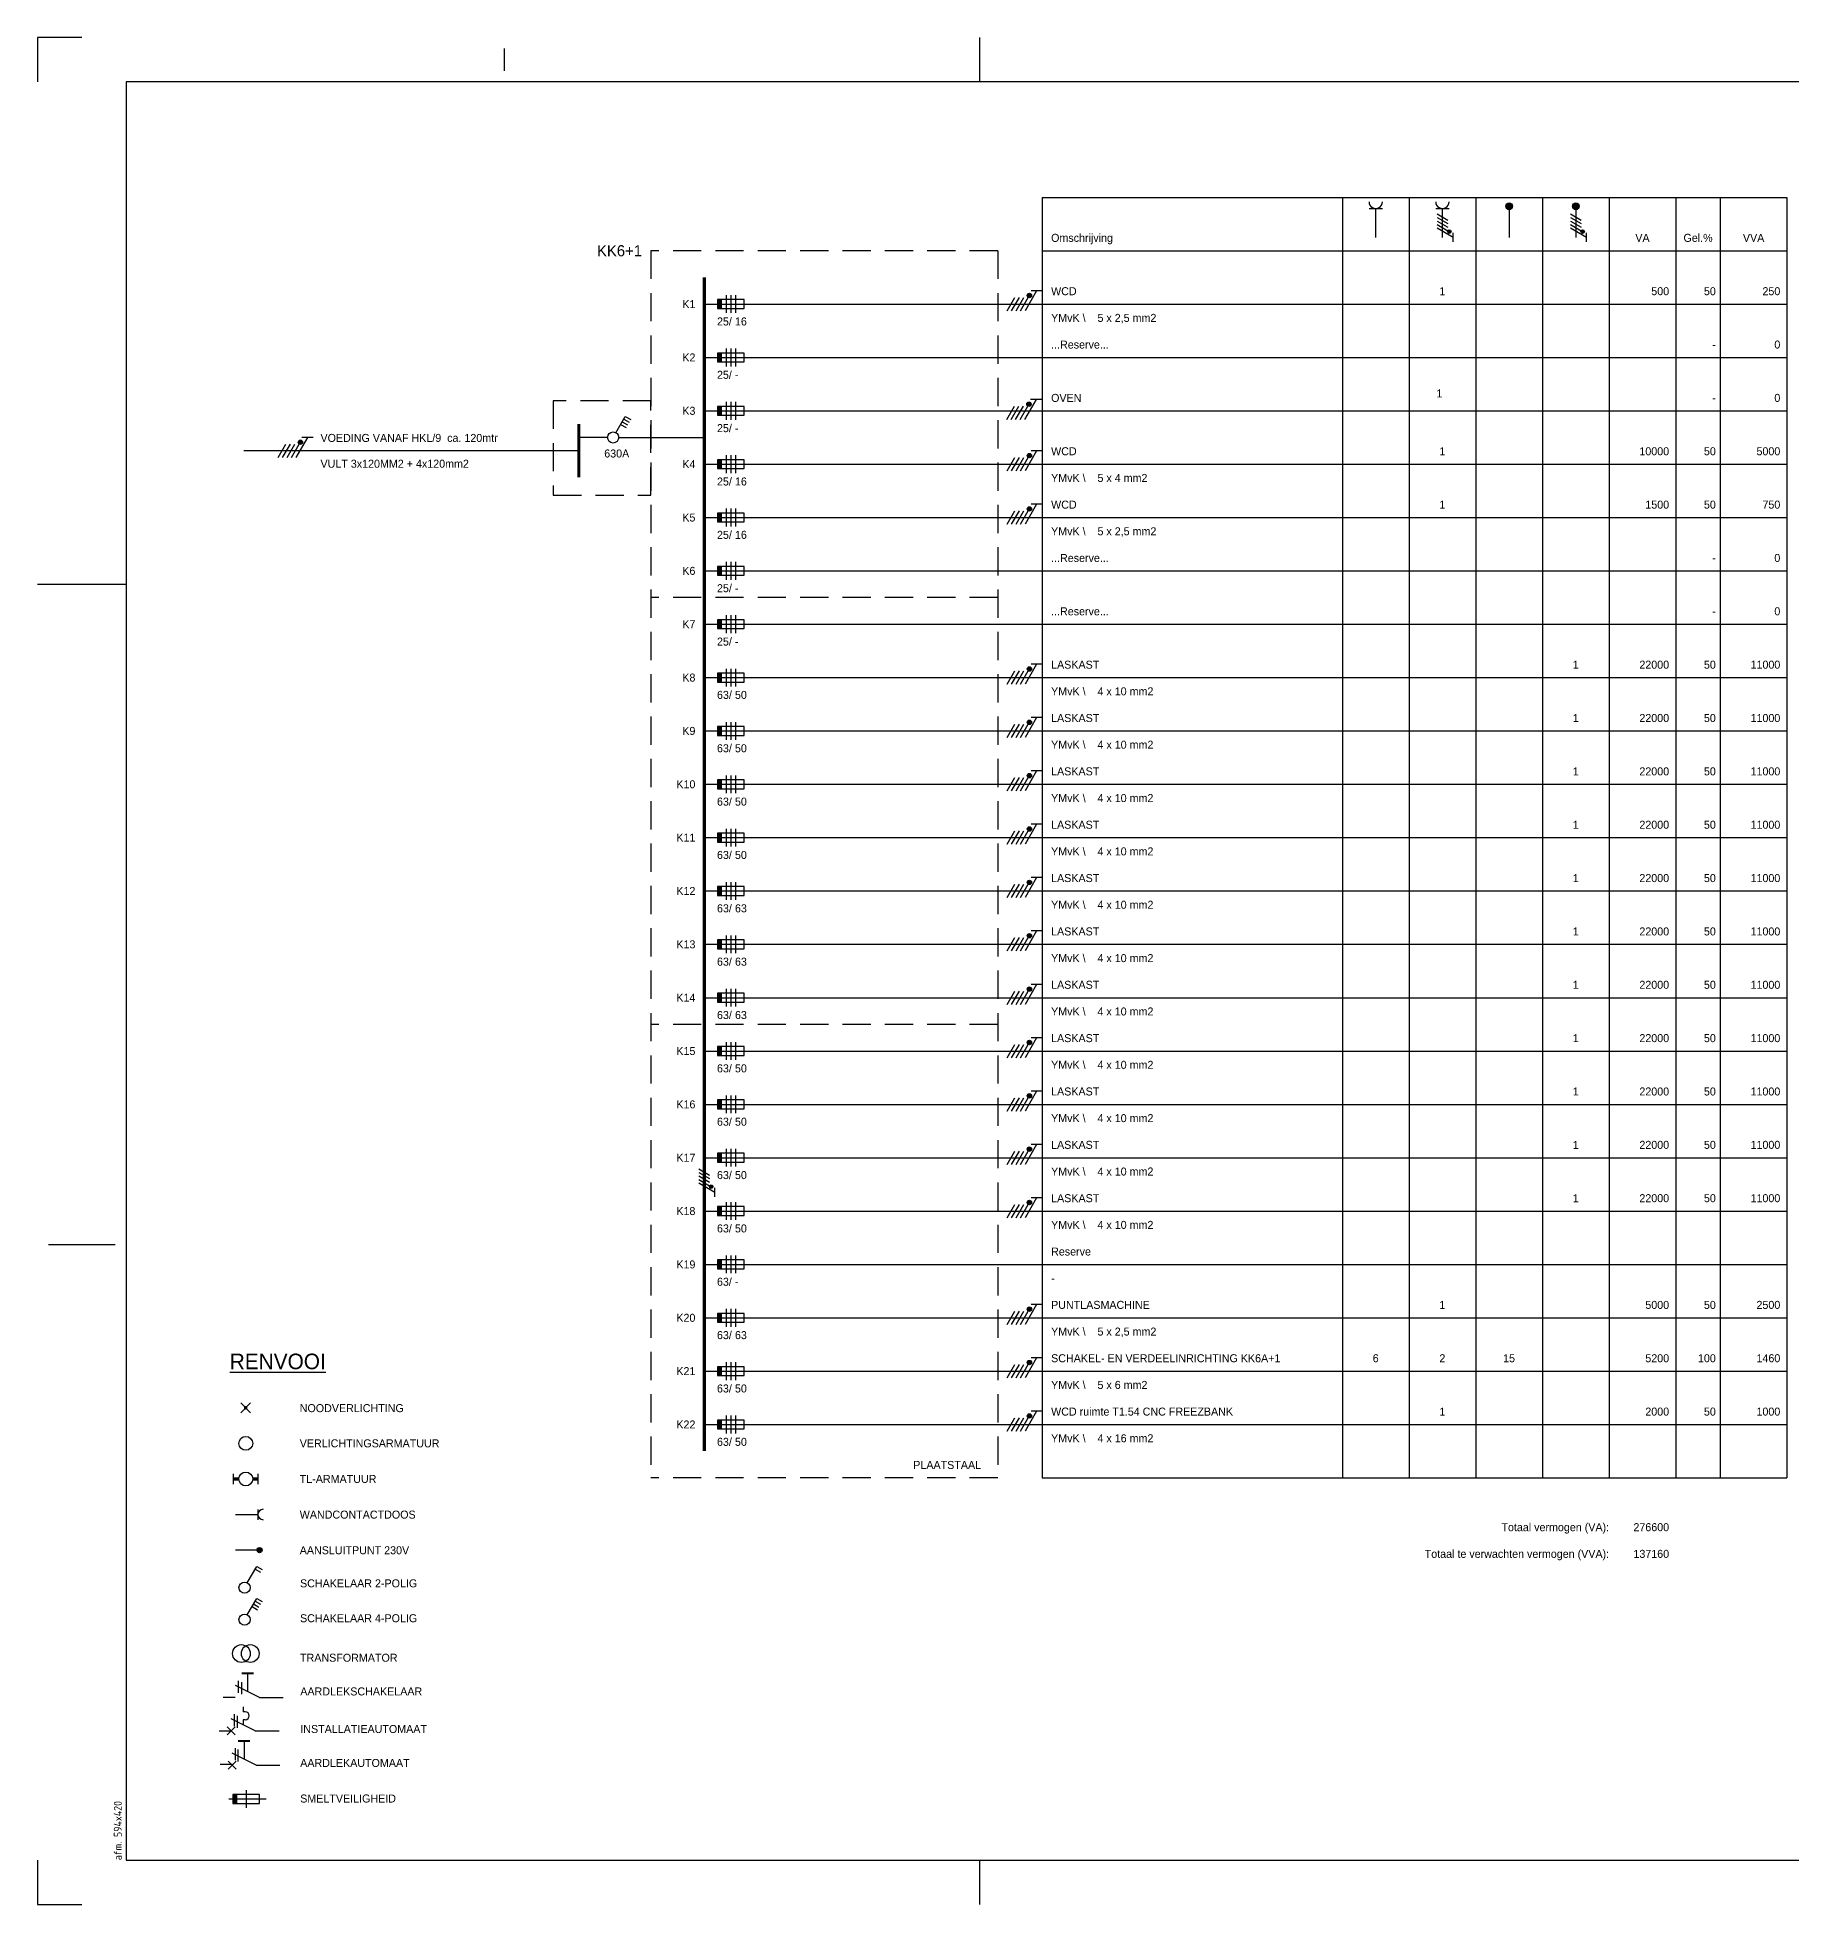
# Model space of a CAD drawing. Header units: millimetres. Extents: x 0 to 594, y 0 to 420.
# Drawn here: x 0 to 394.6, y 0 to 420 of the extents above; entities that cross this region are included whole.
import ezdxf
from ezdxf.enums import TextEntityAlignment as Align

# ---------------------------------------------------------------- set-up
doc = ezdxf.new("R2010")
doc.units = ezdxf.units.MM
doc.linetypes.add('HIDDEN', pattern=[9.525, 6.35, -3.175])
doc.layers.get('0').update_dxf_attribs({"linetype": 'CONTINUOUS'})
for name, color, linetype in [('00att018', 1, 'CONTINUOUS'), ('00kad018', 1, 'CONTINUOUS'), ('00kad070', 5, 'CONTINUOUS'), ('BL$2----_KADER', 7, 'CONTINUOUS'), ('EL$1----', 3, 'CONTINUOUS'), ('EL$1----_KK6+1', 3, 'CONTINUOUS')]:
    doc.layers.add(name, color=color, linetype=linetype)
doc.styles.add('BURO-018', font='BUROFONT', dxfattribs={"height": 1.8})
doc.styles.add('BURO-035', font='BUROFONT.shx', dxfattribs={"height": 3.5})
doc.styles.add('ISO', font='isocp.shx')

# ---------------------------------------------------------------- blocks, each defined once
blk = doc.blocks.new('RENV_DION')
at = {"layer": 'EL$1----', "linetype": 'Continuous'}
for p, q in [((485.12, 256.64), (487.32, 254.44)), ((487.32, 256.64), (485.12, 254.44)), ((483.5, 238.37), (483.5, 240.7)), ((488.94, 240.7), (488.94, 238.37)), ((483.89, 231.54), (488.94, 231.54)), ((488.94, 232.7), (488.94, 230.37)), ((489.33, 223.54), (483.89, 223.54)), ((486.57, 208.98), (488.69, 212.65)), ((487.64, 210.83), (488.85, 210.13)), ((487.99, 211.43), (489.2, 210.73)), ((488.34, 212.04), (489.55, 211.34)), ((488.69, 212.65), (489.9, 211.95)), ((484.62, 191.43), (484.62, 194.13)), ((485.3, 193.8), (485.3, 191.1)), ((486.65, 195.82), (486.65, 191.77)), ((489.35, 190.42), (483.95, 193.12)), ((488.36, 182.91), (482.96, 185.61)), ((483.63, 186.63), (483.63, 183.93)), ((484.31, 186.29), (484.31, 183.59)), ((485.66, 188.31), (485.66, 187.19)), ((486.11, 187.19), (485.66, 187.19)), ((486.11, 185.39), (485.66, 185.39)), ((485.66, 185.39), (485.66, 184.26)), ((480.26, 182.91), (482.96, 182.91)), ((482.06, 183.81), (483.86, 182.01)), ((483.86, 183.81), (482.06, 182.01)), ((488.36, 182.91), (493.76, 182.91)), ((488.54, 175.18), (483.14, 177.88)), ((485.84, 180.58), (485.84, 176.53)), ((484.04, 176.08), (482.24, 174.28)), ((482.24, 176.08), (484.04, 174.28)), ((489.31, 168.57), (483.31, 168.57)), ((483.31, 168.57), (483.31, 166.57)), ((486.31, 169.57), (486.31, 165.57)), ((489.31, 166.57), (489.31, 168.57)), ((482.39, 167.57), (490.81, 167.57)), ((483.31, 166.57), (489.31, 166.57))]:
    blk.add_line(p, q, dxfattribs=at)
at = {"layer": 'EL$1----', "color": 3, "linetype": 'Continuous'}
for p, q in [((486.57, 216.18), (488.69, 219.85)), ((488.34, 219.25), (489.55, 218.55)), ((488.69, 219.85), (489.9, 219.15))]:
    blk.add_line(p, q, dxfattribs=at)
at = {"layer": 'EL$1----'}
for p, q in [((483.86, 190.42), (481.16, 190.42)), ((489.35, 190.42), (494.66, 190.42)), ((483.9, 176.31), (483.9, 179.01)), ((484.49, 175.97), (484.49, 178.67)), ((483.14, 175.29), (480.44, 175.29)), ((488.54, 175.18), (493.85, 175.18))]:
    blk.add_line(p, q, dxfattribs=at)
at = {"layer": 'EL$1----', "linetype": 'Continuous'}
for points, const_width in [([(486.41, 255.54, 1), (486.02, 255.54, 1)], 0.389), ([(489.33, 223.83, 1), (489.33, 223.24, 1)], 0.583)]:
    blk.add_lwpolyline(points, format="xyb", close=True, dxfattribs=dict(at, const_width=const_width))
for points, const_width in [([(484.66, 239.54), (483.5, 239.54)], 0.778), ([(487.77, 239.54), (488.94, 239.54)], 0.778), ([(485.3, 195.82), (488, 195.82)], 0.45), ([(484.49, 180.58), (487.19, 180.58)], 0.45)]:
    blk.add_lwpolyline(points, dxfattribs=dict(at, const_width=const_width))
for centre, radius in [((486.22, 247.54), 1.56), ((486.22, 239.54), 1.56), ((489.33, 223.54), 0.583), ((485.95, 207.9), 1.25), ((485.24, 200.27), 2), ((487.24, 200.27), 2)]:
    blk.add_circle(centre, radius, dxfattribs=at)
at = {"layer": 'EL$1----', "color": 3, "linetype": 'Continuous'}
blk.add_circle((485.95, 215.1), 1.25, dxfattribs=at)
at = {"layer": 'EL$1----', "linetype": 'Continuous'}
for centre, radius, start, end in [((490.11, 231.54), 1.17, 90, 270), ((486.11, 186.29), 0.9, 270, 90)]:
    blk.add_arc(centre, radius, start, end, dxfattribs=at)
blk.add_solid([(483.31, 168.57), (484.31, 168.57), (483.31, 166.57), (484.31, 166.57)], dxfattribs=at)
at = {"layer": 'EL$1----', "color": 3, "style": 'BURO-035'}
blk.add_text('%%URENVOOI', height=3.5, dxfattribs=at).set_placement((482.63, 264.23))
at = {"layer": 'EL$1----', "color": 1, "style": 'BURO-018'}
for s, p in [('NOODVERLICHTING', (498.36, 255.47)), ('VERLICHTINGSARMATUUR', (498.36, 247.55)), ('TL-ARMATUUR', (498.36, 239.54)), ('WANDCONTACTDOOS', (498.36, 231.52)), ('AANSLUITPUNT 230V', (498.36, 223.5)), ('SCHAKELAAR 2-POLIG', (498.43, 216.06)), ('SCHAKELAAR 4-POLIG', (498.43, 208.21)), ('TRANSFORMATOR', (498.43, 199.33)), ('AARDLEKSCHAKELAAR', (498.49, 191.75)), ('INSTALLATIEAUTOMAAT', (498.49, 183.3)), ('AARDLEKAUTOMAAT', (498.47, 175.66)), ('SMELTVEILIGHEID', (498.47, 167.66))]:
    blk.add_text(s, height=1.8, dxfattribs=at).set_placement(p, align=Align.MIDDLE_LEFT)
blk = doc.blocks.new('a2-windesheim-hor')
at = {"layer": '00kad018', "color": 1}
for p, q in [((0, 420), (0, 410)), ((10, 420), (0, 420)), ((212, 410), (212, 420)), ((105, 417.5), (105, 412.5)), ((0, 297), (20, 297)), ((2.5, 148.5), (17.5, 148.5)), ((0, 10), (0, 0)), ((212, 0), (212, 10)), ((0, 0), (10, 0))]:
    blk.add_line(p, q, dxfattribs=at)
at = {"layer": '00kad070', "color": 5}
for p, q in [((584, 410), (20, 410)), ((20, 410), (20, 10)), ((20, 10), (584, 10))]:
    blk.add_line(p, q, dxfattribs=at)
at = {"layer": '00att018', "color": 1, "style": 'ISO'}
blk.add_text('afm. 594x420', height=1.8, rotation=90, dxfattribs=at).set_placement((19, 10))
blk = doc.blocks.new('B10')
at = {"color": 0, "linetype": 'Continuous'}
for p, q in [((0, 0), (0, 21)), ((-1, 9), (-1, 3)), ((1, 9), (-1, 9)), ((1, 3), (1, 9)), ((-2, 7), (2, 7)), ((-2, 6), (2, 6)), ((2, 5), (-2, 5)), ((-1, 3), (1, 3))]:
    blk.add_line(p, q, dxfattribs=at)
blk.add_solid([(-1, 3), (-1, 4), (1, 3), (1, 4)], dxfattribs=at)
at = {"color": 1, "style": 'BURO-018'}
blk.add_attdef('E_VRIJ1', (-3, 12), '', height=1.8, rotation=90, dxfattribs=at)
at = {"color": 1, "linetype": 'Continuous', "style": 'BURO-018'}
blk.add_attdef('E_ISP', text='', height=1.8, rotation=90, dxfattribs=at).set_placement((3, 6.9), align=Align.TOP_LEFT)
blk.add_attdef('E_ISPH', text='', height=1.8, rotation=90, dxfattribs=at).set_placement((3, 6.2), align=Align.TOP_RIGHT)
blk = doc.blocks.new('m1')
at = {"color": 0, "linetype": 'Continuous'}
blk.add_line((0, 21), (0, 33), dxfattribs=at)
blk = doc.blocks.new('b1s')
at = {"color": 0, "linetype": 'Continuous'}
blk.add_line((0, 33), (0, 54), dxfattribs=at)
blk = doc.blocks.new('m1s')
at = {"color": 0, "linetype": 'Continuous'}
blk.add_line((0, 54), (0, 66), dxfattribs=at)
blk = doc.blocks.new('KOLNR6')
at = {"color": 0, "linetype": 'Continuous'}
for p, q in [((-3.5, -1.5), (-3.5, 1.5)), ((3, 0), (-3.5, 0))]:
    blk.add_line(p, q, dxfattribs=at)
blk.add_arc((-5, 0), 1.5, 270, 90, dxfattribs=at)
blk = doc.blocks.new('KOLNR7')
at = {"color": 0, "linetype": 'Continuous'}
for p, q in [((-3.5, -1.5), (-3.5, 1.5)), ((3, 0), (-3.5, 0)), ((-2.29, -1.2), (-0.91, 1.2)), ((-1.49, -1.2), (-0.11, 1.2)), ((-0.69, -1.2), (0.69, 1.2)), ((0.11, -1.2), (1.49, 1.2)), ((2.99, 2.4), (0.91, -1.2)), ((3.99, 2.4), (1.99, 2.4))]:
    blk.add_line(p, q, dxfattribs=at)
at = {"color": 0, "linetype": 'Continuous', "const_width": 0.4}
blk.add_lwpolyline([(1.69, 1.35, 1), (1.69, 1.75, 1)], format="xyb", close=True, dxfattribs=at)
at = {"color": 0, "linetype": 'Continuous'}
blk.add_circle((1.69, 1.55), 0.4, dxfattribs=at)
blk.add_arc((-5, 0), 1.5, 270, 90, dxfattribs=at)
blk = doc.blocks.new('KOLNR8')
at = {"color": 0, "linetype": 'Continuous'}
blk.add_line((-4, 0), (3, 0), dxfattribs=at)
at = {"color": 0, "linetype": 'Continuous', "const_width": 0.75}
blk.add_lwpolyline([(-4, -0.375, 1), (-4, 0.375, 1)], format="xyb", close=True, dxfattribs=at)
at = {"color": 0, "linetype": 'Continuous'}
blk.add_circle((-4, 0), 0.75, dxfattribs=at)
blk = doc.blocks.new('KOLNR9')
at = {"color": 0, "linetype": 'Continuous'}
for p, q in [((-4, 0), (3, 0)), ((-2.29, -1.2), (-0.91, 1.2)), ((-1.49, -1.2), (-0.11, 1.2)), ((-0.69, -1.2), (0.69, 1.2)), ((0.11, -1.2), (1.49, 1.2)), ((2.99, 2.4), (0.91, -1.2)), ((3.99, 2.4), (1.99, 2.4))]:
    blk.add_line(p, q, dxfattribs=at)
for points, const_width in [([(-4, -0.38, 1), (-4, 0.38, 1)], 0.75), ([(1.69, 1.35, 1), (1.69, 1.75, 1)], 0.4)]:
    blk.add_lwpolyline(points, format="xyb", close=True, dxfattribs=dict(at, const_width=const_width))
for centre, radius in [((-4, 0), 0.75), ((1.69, 1.55), 0.4)]:
    blk.add_circle(centre, radius, dxfattribs=at)
blk = doc.blocks.new('HL3')
at = {"color": 0, "linetype": 'Continuous'}
for p, q in [((-3, 6.98), (-3, 4.48)), ((-3, 5.73), (1.5, 3.13)), ((1.5, 2.13), (-1.5, 3.87)), ((1.5, 1.13), (-1.5, 2.87)), ((1.5, 0.13), (-1.5, 1.87)), ((1.5, -0.87), (-1.5, 0.87))]:
    blk.add_line(p, q, dxfattribs=at)
at = {"color": 0, "linetype": 'Continuous', "const_width": 0.5}
blk.add_lwpolyline([(-1.68, 4.12, 1), (-2.18, 4.12, 1)], format="xyb", close=True, dxfattribs=at)
at = {"color": 0, "linetype": 'Continuous'}
blk.add_circle((-1.93, 4.12), 0.5, dxfattribs=at)
blk = doc.blocks.new('1114A3A')
at = {"color": 0, "linetype": 'Continuous'}
for p, q in [((0.62, 1.08), (2.74, 4.75)), ((2.74, 4.75), (3.95, 4.05)), ((1.69, 2.93), (2.9, 2.23)), ((2.04, 3.54), (3.25, 2.84)), ((2.39, 4.14), (3.6, 3.44))]:
    blk.add_line(p, q, dxfattribs=at)
blk.add_circle((0, 0), 1.25, dxfattribs=at)
at = {"color": 0, "linetype": 'Continuous', "style": 'BURO-018', "flags": 1}
for tag, p in [('E_ID', (0, 0.08)), ('E_MATCODE', (0, -4.92))]:
    blk.add_attdef(tag, p, '', height=1.8, dxfattribs=at)
at = {"color": 0, "linetype": 'Continuous', "style": 'BURO-018'}
blk.add_attdef('E_IGS', text='', height=1.8, dxfattribs=at).set_placement((3, 0.08), align=Align.MIDDLE_LEFT)
blk = doc.blocks.new('L3')
at = {"color": 0, "linetype": 'Continuous'}
for p, q in [((-3, 75.98), (-3, 73.48)), ((-3, 74.73), (1.5, 72.13)), ((1.5, 71.13), (-1.5, 72.87)), ((1.5, 70.13), (-1.5, 71.87)), ((1.5, 69.13), (-1.5, 70.87)), ((1.5, 68.13), (-1.5, 69.87))]:
    blk.add_line(p, q, dxfattribs=at)
at = {"color": 0, "linetype": 'Continuous', "const_width": 0.5}
blk.add_lwpolyline([(-1.68, 73.12, 1), (-2.18, 73.12, 1)], format="xyb", close=True, dxfattribs=at)
at = {"color": 0, "linetype": 'Continuous'}
blk.add_circle((-1.93, 73.12), 0.5, dxfattribs=at)
blk = doc.blocks.new('111104')
at = {"color": 0, "linetype": 'Continuous'}
for p, q in [((-3, 6.98), (-3, 4.48)), ((-3, 5.73), (1.5, 3.13)), ((1.5, 2.13), (-1.5, 3.87)), ((1.5, 1.13), (-1.5, 2.87)), ((1.5, 0.13), (-1.5, 1.87)), ((1.5, -0.87), (-1.5, 0.87))]:
    blk.add_line(p, q, dxfattribs=at)
at = {"color": 0, "linetype": 'Continuous', "const_width": 0.5}
blk.add_lwpolyline([(-1.68, 4.12, 1), (-2.18, 4.12, 1)], format="xyb", close=True, dxfattribs=at)
at = {"color": 0, "linetype": 'Continuous'}
blk.add_circle((-1.93, 4.12), 0.5, dxfattribs=at)

msp = doc.modelspace()

# ---------------------------------------------------------------- linework, layer by layer
at = {"layer": 'EL$1----'}
msp.add_line((128.25, 330), (121.76, 330), dxfattribs=at)
at = {"layer": 'EL$1----', "ltscale": 0.2}
for p, q in [((130.75, 330), (150, 330)), ((121.76, 327), (46.46, 327))]:
    msp.add_line(p, q, dxfattribs=at)
at = {"layer": 'EL$1----', "color": 1, "linetype": 'HIDDEN'}
for p, q in [((216, 294), (138, 294)), ((216, 198), (138, 198))]:
    msp.add_line(p, q, dxfattribs=at)
msp.add_lwpolyline([(138, 338.27), (116, 338.27), (116, 317), (138, 317)], close=True, dxfattribs=at)
at = {"layer": 'EL$1----', "ltscale": 0.2, "const_width": 0.7}
msp.add_lwpolyline([(121.76, 321), (121.76, 333)], dxfattribs=at)
at = {"layer": 'EL$1----_KK6+1', "color": 1}
for p, q in [((226, 384), (226, 96)), ((226, 384), (393.5, 384)), ((293.5, 384), (293.5, 96)), ((308.5, 384), (308.5, 96)), ((323.5, 384), (323.5, 96)), ((338.5, 384), (338.5, 96)), ((353.5, 384), (353.5, 96)), ((368.5, 384), (368.5, 96)), ((378.5, 384), (378.5, 96)), ((393.5, 384), (393.5, 96)), ((226, 372), (393.5, 372)), ((226, 96), (393.5, 96))]:
    msp.add_line(p, q, dxfattribs=at)
at = {"layer": 'EL$1----_KK6+1', "color": 1, "linetype": 'HIDDEN'}
for p, q in [((138, 372), (138, 96)), ((216, 372), (138, 372)), ((216, 372), (216, 96)), ((216, 96), (138, 96))]:
    msp.add_line(p, q, dxfattribs=at)
at = {"layer": 'EL$1----_KK6+1'}
for p, q in [((216, 360), (393.5, 360)), ((216, 348), (393.5, 348)), ((216, 336), (393.5, 336)), ((216, 324), (393.5, 324)), ((216, 312), (393.5, 312)), ((216, 300), (393.5, 300)), ((216, 288), (393.5, 288)), ((216, 276), (393.5, 276)), ((216, 264), (393.5, 264)), ((216, 252), (393.5, 252)), ((216, 240), (393.5, 240)), ((216, 228), (393.5, 228)), ((216, 216), (393.5, 216)), ((216, 204), (393.5, 204)), ((216, 192), (393.5, 192)), ((216, 180), (393.5, 180)), ((216, 168), (393.5, 168)), ((216, 156), (393.5, 156)), ((216, 144), (393.5, 144)), ((216, 132), (393.5, 132)), ((216, 120), (393.5, 120)), ((216, 108), (393.5, 108))]:
    msp.add_line(p, q, dxfattribs=at)
for points in [[(150, 354, 0.7, 0.7, 0), (150, 366, 0.7, 0.7, 0)], [(150, 342, 0.7, 0.7, 0), (150, 354, 0.7, 0.7, 0)], [(150, 330, 0.7, 0.7, 0), (150, 342, 0.7, 0.7, 0)], [(150, 318, 0.7, 0.7, 0), (150, 330, 0.7, 0.7, 0)], [(150, 306, 0.7, 0.7, 0), (150, 318, 0.7, 0.7, 0)], [(150, 294, 0.7, 0.7, 0), (150, 306, 0.7, 0.7, 0)], [(150, 282, 0.7, 0.7, 0), (150, 294, 0.7, 0.7, 0)], [(150, 270, 0.7, 0.7, 0), (150, 282, 0.7, 0.7, 0)], [(150, 258, 0.7, 0.7, 0), (150, 270, 0.7, 0.7, 0)], [(150, 246, 0.7, 0.7, 0), (150, 258, 0.7, 0.7, 0)], [(150, 234, 0.7, 0.7, 0), (150, 246, 0.7, 0.7, 0)], [(150, 222, 0.7, 0.7, 0), (150, 234, 0.7, 0.7, 0)], [(150, 210, 0.7, 0.7, 0), (150, 222, 0.7, 0.7, 0)], [(150, 198, 0.7, 0.7, 0), (150, 210, 0.7, 0.7, 0)], [(150, 186, 0.7, 0.7, 0), (150, 198, 0.7, 0.7, 0)], [(150, 174, 0.7, 0.7, 0), (150, 186, 0.7, 0.7, 0)], [(150, 162, 0.7, 0.7, 0), (150, 174, 0.7, 0.7, 0)], [(150, 150, 0.7, 0.7, 0), (150, 162, 0.7, 0.7, 0)], [(150, 138, 0.7, 0.7, 0), (150, 150, 0.7, 0.7, 0)], [(150, 126, 0.7, 0.7, 0), (150, 138, 0.7, 0.7, 0)], [(150, 114, 0.7, 0.7, 0), (150, 126, 0.7, 0.7, 0)], [(150, 102, 0.7, 0.7, 0), (150, 114, 0.7, 0.7, 0)]]:
    msp.add_lwpolyline(points, format="xyseb", dxfattribs=at)

# ---------------------------------------------------------------- block references
at = {"layer": 'BL$2----_KADER'}
for name, p in [('a2-windesheim-hor', (0, 0)), ('RENV_DION', (-439.35, -143.79))]:
    msp.add_blockref(name, p, dxfattribs=at)
at = {"layer": 'EL$1----', "rotation": 270}
for p in [(150, 360), (149.89, 335.56), (150, 324), (150, 312), (150, 276), (150, 264), (150, 252), (150, 240), (150, 228), (150, 216), (150, 204), (150, 192), (150, 180), (150, 168), (150, 156), (150, 132), (150, 120), (150, 108)]:
    msp.add_blockref('L3', p, dxfattribs=at)
at = {"layer": 'EL$1----'}
ref = msp.add_blockref('1114A3A', (129.5, 330), dxfattribs=at)
ref.add_attrib('E_IGS', '630A', dxfattribs={"layer": '0', "color": 1, "linetype": 'Continuous', "height": 1.8, "style": 'BURO-018'}).set_placement((127.5, 326.4), align=Align.MIDDLE_LEFT)
at = {"layer": 'EL$1----', "ltscale": 0.2, "rotation": 270}
msp.add_blockref('HL3', (55.04, 327), dxfattribs=at)
at = {"layer": 'EL$1----', "xscale": 0.8, "yscale": 0.8, "zscale": 0.8, "rotation": 180}
msp.add_blockref('111104', (150, 164.8), dxfattribs=at)
at = {"layer": 'EL$1----_KK6+1', "rotation": 270}
for name, p in [('KOLNR6', (301, 378)), ('KOLNR7', (316, 378)), ('KOLNR8', (331, 378)), ('KOLNR9', (346, 378)), ('m1', (150, 360)), ('b1s', (150, 360)), ('m1s', (150, 360)), ('m1', (150, 348)), ('b1s', (150, 348)), ('m1s', (150, 348)), ('m1', (150, 336)), ('b1s', (150, 336)), ('m1s', (150, 336)), ('m1', (150, 324)), ('b1s', (150, 324)), ('m1s', (150, 324)), ('m1', (150, 312)), ('b1s', (150, 312)), ('m1s', (150, 312)), ('m1', (150, 300)), ('b1s', (150, 300)), ('m1s', (150, 300)), ('m1', (150, 288)), ('b1s', (150, 288)), ('m1s', (150, 288)), ('m1', (150, 276)), ('b1s', (150, 276)), ('m1s', (150, 276)), ('m1', (150, 264)), ('b1s', (150, 264)), ('m1s', (150, 264)), ('m1', (150, 252)), ('b1s', (150, 252)), ('m1s', (150, 252)), ('m1', (150, 240)), ('b1s', (150, 240)), ('m1s', (150, 240)), ('m1', (150, 228)), ('b1s', (150, 228)), ('m1s', (150, 228)), ('m1', (150, 216)), ('b1s', (150, 216)), ('m1s', (150, 216)), ('m1', (150, 204)), ('b1s', (150, 204)), ('m1s', (150, 204)), ('m1', (150, 192)), ('b1s', (150, 192)), ('m1s', (150, 192)), ('m1', (150, 180)), ('b1s', (150, 180)), ('m1s', (150, 180)), ('m1', (150, 168)), ('b1s', (150, 168)), ('m1s', (150, 168)), ('m1', (150, 156)), ('b1s', (150, 156)), ('m1s', (150, 156)), ('m1', (150, 144)), ('b1s', (150, 144)), ('m1s', (150, 144)), ('m1', (150, 132)), ('b1s', (150, 132)), ('m1s', (150, 132)), ('m1', (150, 120)), ('b1s', (150, 120)), ('m1s', (150, 120)), ('m1', (150, 108)), ('b1s', (150, 108)), ('m1s', (150, 108))]:
    msp.add_blockref(name, p, dxfattribs=at)
for p, values in [((150, 360), {'E_ISPH': '25/', 'E_ISP': '16'}), ((150, 348), {'E_ISPH': '25/', 'E_ISP': '-'}), ((150, 336), {'E_ISPH': '25/', 'E_ISP': '-'}), ((150, 324), {'E_ISPH': '25/', 'E_ISP': '16'}), ((150, 312), {'E_ISPH': '25/', 'E_ISP': '16'}), ((150, 300), {'E_ISPH': '25/', 'E_ISP': '-'}), ((150, 288), {'E_ISPH': '25/', 'E_ISP': '-'}), ((150, 276), {'E_ISPH': '63/', 'E_ISP': '50'}), ((150, 264), {'E_ISPH': '63/', 'E_ISP': '50'}), ((150, 252), {'E_ISPH': '63/', 'E_ISP': '50'}), ((150, 240), {'E_ISPH': '63/', 'E_ISP': '50'}), ((150, 228), {'E_ISPH': '63/', 'E_ISP': '63'}), ((150, 216), {'E_ISPH': '63/', 'E_ISP': '63'}), ((150, 204), {'E_ISPH': '63/', 'E_ISP': '63'}), ((150, 192), {'E_ISPH': '63/', 'E_ISP': '50'}), ((150, 180), {'E_ISPH': '63/', 'E_ISP': '50'}), ((150, 168), {'E_ISPH': '63/', 'E_ISP': '50'}), ((150, 156), {'E_ISPH': '63/', 'E_ISP': '50'}), ((150, 144), {'E_ISPH': '63/', 'E_ISP': '-'}), ((150, 132), {'E_ISPH': '63/', 'E_ISP': '63'}), ((150, 120), {'E_ISPH': '63/', 'E_ISP': '50'}), ((150, 108), {'E_ISPH': '63/', 'E_ISP': '50'})]:
    msp.add_blockref('B10', p, dxfattribs=at).add_auto_attribs(values)

# ---------------------------------------------------------------- texts
at = {"layer": 'EL$1----', "color": 1, "linetype": 'Continuous', "ltscale": 0.2, "style": 'BURO-018'}
msp.add_text('VOEDING VANAF HKL/9  ca. 120mtr', height=1.8, dxfattribs=at).set_placement((63.68, 329))
msp.add_text('VULT 3x120MM2 + 4x120mm2', height=1.8, dxfattribs=at).set_placement((63.68, 325), align=Align.TOP_LEFT)
at = {"layer": 'EL$1----', "color": 1, "style": 'BURO-018'}
msp.add_text('PLAATSTAAL', height=1.8, dxfattribs=at).set_placement((197, 98))
at = {"layer": 'EL$1----_KK6+1', "color": 1, "style": 'BURO-018'}
for s, p in [('Omschrijving', (228, 374)), ('WCD', (228, 362)), ('YMvK \\    5 x 2,5 mm2', (228, 356)), ('...Reserve...', (228, 350)), ('OVEN', (228, 338)), ('WCD', (228, 326)), ('YMvK \\    5 x 4 mm2', (228, 320)), ('WCD', (228, 314)), ('YMvK \\    5 x 2,5 mm2', (228, 308)), ('...Reserve...', (228, 302)), ('...Reserve...', (228, 290)), ('LASKAST', (228, 278)), ('YMvK \\    4 x 10 mm2', (228, 272)), ('LASKAST', (228, 266)), ('YMvK \\    4 x 10 mm2', (228, 260)), ('LASKAST', (228, 254)), ('YMvK \\    4 x 10 mm2', (228, 248)), ('LASKAST', (228, 242)), ('YMvK \\    4 x 10 mm2', (228, 236)), ('LASKAST', (228, 230)), ('YMvK \\    4 x 10 mm2', (228, 224)), ('LASKAST', (228, 218)), ('YMvK \\    4 x 10 mm2', (228, 212)), ('LASKAST', (228, 206)), ('YMvK \\    4 x 10 mm2', (228, 200)), ('LASKAST', (228, 194)), ('YMvK \\    4 x 10 mm2', (228, 188)), ('LASKAST', (228, 182)), ('YMvK \\    4 x 10 mm2', (228, 176)), ('LASKAST', (228, 170)), ('YMvK \\    4 x 10 mm2', (228, 164)), ('LASKAST', (228, 158)), ('YMvK \\    4 x 10 mm2', (228, 152)), ('Reserve', (228, 146)), ('-', (228, 140)), ('PUNTLASMACHINE', (228, 134)), ('YMvK \\    5 x 2,5 mm2', (228, 128)), ('SCHAKEL- EN VERDEELINRICHTING KK6A+1', (228, 122)), ('YMvK \\    5 x 6 mm2', (228, 116)), ('WCD ruimte T1.54 CNC FREEZBANK', (228, 110)), ('YMvK \\    4 x 16 mm2', (228, 104))]:
    msp.add_text(s, height=1.8, dxfattribs=at).set_placement(p)
for s, p in [('VA', (361, 374)), ('Gel.%', (373.5, 374)), ('VVA', (386, 374)), ('1', (316, 362)), ('1', (315.33, 339.02)), ('1', (316, 326)), ('1', (316, 314)), ('1', (346, 278)), ('1', (346, 266)), ('1', (346, 254)), ('1', (346, 242)), ('1', (346, 230)), ('1', (346, 218)), ('1', (346, 206)), ('1', (346, 194)), ('1', (346, 182)), ('1', (346, 170)), ('1', (346, 158)), ('1', (316, 134)), ('6', (301, 122)), ('2', (316, 122)), ('15', (331, 122)), ('1', (316, 110))]:
    msp.add_text(s, height=1.8, dxfattribs=at).set_placement(p, align=Align.CENTER)
at = {"layer": 'EL$1----_KK6+1', "color": 2, "style": 'BURO-018'}
msp.add_text('KK6+1', height=2.5, dxfattribs=at).set_placement((136, 372), align=Align.MIDDLE_RIGHT)
at = {"layer": 'EL$1----_KK6+1', "color": 1, "style": 'BURO-018'}
for s, p in [('500', (367, 362)), ('50', (377.5, 362)), ('250', (392, 362)), ('-', (377.5, 350)), ('0', (392, 350)), ('-', (377.5, 338)), ('0', (392, 338)), ('10000', (367, 326)), ('50', (377.5, 326)), ('5000', (392, 326)), ('1500', (367, 314)), ('50', (377.5, 314)), ('750', (392, 314)), ('-', (377.5, 302)), ('0', (392, 302)), ('-', (377.5, 290)), ('0', (392, 290)), ('22000', (367, 278)), ('50', (377.5, 278)), ('11000', (392, 278)), ('22000', (367, 266)), ('50', (377.5, 266)), ('11000', (392, 266)), ('22000', (367, 254)), ('50', (377.5, 254)), ('11000', (392, 254)), ('22000', (367, 242)), ('50', (377.5, 242)), ('11000', (392, 242)), ('22000', (367, 230)), ('50', (377.5, 230)), ('11000', (392, 230)), ('22000', (367, 218)), ('50', (377.5, 218)), ('11000', (392, 218)), ('22000', (367, 206)), ('50', (377.5, 206)), ('11000', (392, 206)), ('22000', (367, 194)), ('50', (377.5, 194)), ('11000', (392, 194)), ('22000', (367, 182)), ('50', (377.5, 182)), ('11000', (392, 182)), ('22000', (367, 170)), ('50', (377.5, 170)), ('11000', (392, 170)), ('22000', (367, 158)), ('50', (377.5, 158)), ('11000', (392, 158)), ('5000', (367, 134)), ('50', (377.5, 134)), ('2500', (392, 134)), ('5200', (367, 122)), ('100', (377.5, 122)), ('1460', (392, 122)), ('2000', (367, 110)), ('50', (377.5, 110)), ('1000', (392, 110)), ('Totaal vermogen (VA):', (353.5, 84)), ('276600', (367, 84)), ('Totaal te verwachten vermogen (VVA):', (353.5, 78)), ('137160', (367, 78))]:
    msp.add_text(s, height=1.8, dxfattribs=at).set_placement(p, align=Align.RIGHT)
for s, p in [('K1', (148, 360)), ('K2', (148, 348)), ('K3', (148, 336)), ('K4', (148, 324)), ('K5', (148, 312)), ('K6', (148, 300)), ('K7', (148, 288)), ('K8', (148, 276)), ('K9', (148, 264)), ('K10', (148, 252)), ('K11', (148, 240)), ('K12', (148, 228)), ('K13', (148, 216)), ('K14', (148, 204)), ('K15', (148, 192)), ('K16', (148, 180)), ('K17', (148, 168)), ('K18', (148, 156)), ('K19', (148, 144)), ('K20', (148, 132)), ('K21', (148, 120)), ('K22', (148, 108))]:
    msp.add_text(s, height=1.8, dxfattribs=at).set_placement(p, align=Align.MIDDLE_RIGHT)

doc.saveas('drawing.dxf')
